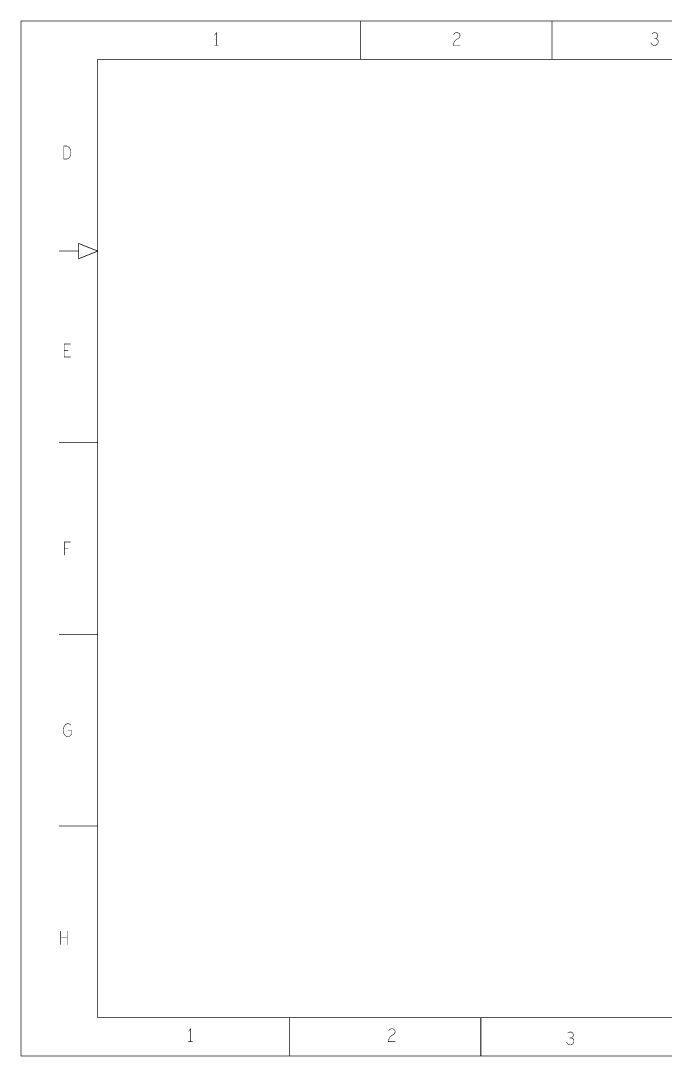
# Model space of a CAD drawing. Extents: x -2963 to -2452, y -1056 to -650.
# Drawn here: x -2962.7 to -2710.3, y -1055.5 to -650.2 of the extents above; entities that cross this region are included whole.
import ezdxf

# ---------------------------------------------------------------- set-up
doc = ezdxf.new("R2010")
doc.units = 0
doc.header["$MEASUREMENT"] = 0
doc.layers.add('DRILLDRAWING', color=1, linetype='CONTINUOUS')

msp = doc.modelspace()

# ---------------------------------------------------------------- linework, layer by layer
at = {"layer": 'DRILLDRAWING'}
for points, const_width in [([(-2962.51, -650.34), (-2452.52, -650.34)], 0.3), ([(-2962.51, -1055.36), (-2962.51, -650.37)], 0.3), ([(-2829.68, -665.34), (-2829.68, -650.34)], 0.3), ([(-2754.68, -665.34), (-2754.68, -650.34)], 0.3), ([(-2886.74, -655.82), (-2885.98, -654.81)], 0.203), ([(-2885.98, -659.89), (-2885.98, -654.81)], 0.203), ([(-2793.21, -655.66), (-2792.83, -655.15)], 0.203), ([(-2792.83, -655.15), (-2792.38, -654.89)], 0.203), ([(-2792.38, -654.89), (-2791.87, -654.81)], 0.203), ([(-2791.87, -654.81), (-2791.24, -654.98)], 0.203), ([(-2791.24, -654.98), (-2790.8, -655.4)], 0.203), ([(-2790.99, -656.84), (-2790.73, -656.42)], 0.203), ([(-2790.8, -655.4), (-2790.67, -655.91)], 0.203), ([(-2790.73, -656.42), (-2790.67, -655.91)], 0.203), ([(-2715.42, -655.23), (-2714.85, -654.89)], 0.203), ([(-2714.85, -654.89), (-2714.28, -654.81)], 0.203), ([(-2714.28, -654.81), (-2713.71, -655.06)], 0.203), ([(-2713.71, -655.06), (-2713.39, -655.49)], 0.203), ([(-2713.71, -656.93), (-2713.39, -656.5)], 0.203), ([(-2713.39, -655.49), (-2713.26, -655.99)], 0.203), ([(-2713.39, -656.5), (-2713.26, -655.99)], 0.203), ([(-2886.74, -659.89), (-2885.22, -659.89)], 0.203), ([(-2793.34, -659.89), (-2793.21, -659.13)], 0.203), ([(-2793.34, -659.89), (-2790.67, -659.89)], 0.203), ([(-2793.21, -659.13), (-2792.83, -658.28)], 0.203), ([(-2792.83, -658.28), (-2792.26, -657.69)], 0.203), ([(-2792.26, -657.69), (-2790.99, -656.84)], 0.203), ([(-2715.93, -658.87), (-2715.55, -659.47)], 0.203), ([(-2715.55, -659.47), (-2715.04, -659.8)], 0.203), ([(-2715.04, -659.8), (-2714.47, -659.89)], 0.203), ([(-2714.66, -657.18), (-2714.09, -657.18)], 0.203), ([(-2714.47, -659.89), (-2713.96, -659.8)], 0.203), ([(-2714.09, -657.18), (-2713.71, -656.93)], 0.203), ([(-2714.09, -657.18), (-2713.64, -657.35)], 0.203), ([(-2713.96, -659.8), (-2713.45, -659.38)], 0.203), ([(-2713.64, -657.35), (-2713.2, -657.77)], 0.203), ([(-2713.45, -659.38), (-2713.13, -658.87)], 0.203), ([(-2713.2, -657.77), (-2713.07, -658.36)], 0.203), ([(-2713.13, -658.87), (-2713.07, -658.36)], 0.203), ([(-2932.51, -665.34), (-2482.51, -665.34)], 0.3), ([(-2932.51, -1040.36), (-2932.51, -665.39)], 0.3), ([(-2945.8, -704.34), (-2945.8, -699.26)], 0.203), ([(-2945.8, -699.26), (-2944.53, -699.26)], 0.203), ([(-2944.53, -699.26), (-2944.02, -699.51)], 0.203), ([(-2944.02, -699.51), (-2943.64, -699.85)], 0.203), ([(-2943.64, -699.85), (-2943.32, -700.36)], 0.203), ([(-2943.32, -700.36), (-2943.07, -700.95)], 0.203), ([(-2943.07, -700.95), (-2943, -701.8)], 0.203), ([(-2945.8, -704.34), (-2944.53, -704.34)], 0.203), ([(-2944.53, -704.34), (-2944.02, -704.08)], 0.203), ([(-2944.02, -704.08), (-2943.64, -703.75)], 0.203), ([(-2943.64, -703.75), (-2943.32, -703.24)], 0.203), ([(-2943.32, -703.24), (-2943.07, -702.65)], 0.203), ([(-2943.07, -702.65), (-2943, -701.8)], 0.203), ([(-2940.01, -743.36), (-2940.01, -737.36)], 0.3), ([(-2940.01, -737.36), (-2932.51, -740.36)], 0.3), ([(-2947.51, -740.36), (-2940.01, -740.36)], 0.3), ([(-2940.01, -743.36), (-2932.51, -740.36)], 0.3), ([(-2945.67, -781.81), (-2945.67, -776.73)], 0.203), ([(-2945.67, -776.73), (-2943.13, -776.73)], 0.203), ([(-2945.67, -779.18), (-2944.15, -779.18)], 0.203), ([(-2945.67, -781.81), (-2943.13, -781.81)], 0.203), ([(-2947.51, -815.36), (-2932.51, -815.36)], 0.3), ([(-2945.61, -859.28), (-2945.61, -854.2)], 0.203), ([(-2945.61, -854.2), (-2943.2, -854.2)], 0.203), ([(-2945.61, -856.65), (-2944.08, -856.65)], 0.203), ([(-2947.51, -890.36), (-2932.51, -890.36)], 0.3), ([(-2946.05, -927.52), (-2945.93, -927.01)], 0.203), ([(-2946.05, -928.11), (-2946.05, -927.52)], 0.203), ([(-2946.05, -928.11), (-2945.93, -928.79)], 0.203), ([(-2945.93, -927.01), (-2945.67, -926.42)], 0.203), ([(-2945.67, -926.42), (-2945.29, -925.91)], 0.203), ([(-2945.29, -925.91), (-2944.91, -925.57)], 0.203), ([(-2944.91, -925.57), (-2944.4, -925.32)], 0.203), ([(-2944.4, -925.32), (-2943.96, -925.32)], 0.203), ([(-2944.02, -927.86), (-2942.75, -927.86)], 0.203), ([(-2943.96, -925.32), (-2943.45, -925.49)], 0.203), ([(-2943.45, -925.49), (-2943.07, -925.83)], 0.203), ([(-2942.75, -929.38), (-2942.75, -927.86)], 0.203), ([(-2945.93, -928.79), (-2945.67, -929.38)], 0.203), ([(-2945.67, -929.38), (-2945.29, -929.89)], 0.203), ([(-2945.29, -929.89), (-2944.85, -930.23)], 0.203), ([(-2944.85, -930.23), (-2944.21, -930.4)], 0.203), ([(-2944.21, -930.4), (-2943.58, -930.23)], 0.203), ([(-2943.58, -930.23), (-2943.13, -929.89)], 0.203), ([(-2943.13, -929.89), (-2942.75, -929.38)], 0.203), ([(-2947.51, -965.36), (-2932.51, -965.36)], 0.3), ([(-2947.01, -1011.68), (-2947.01, -1006.6)], 0.203), ([(-2947.01, -1009.14), (-2944.34, -1009.14)], 0.203), ([(-2944.34, -1011.68), (-2944.34, -1006.6)], 0.203), ([(-2932.51, -1040.36), (-2482.54, -1040.36)], 0.3), ([(-2857.51, -1055.36), (-2857.51, -1040.36)], 0.3), ([(-2782.51, -1055.36), (-2782.51, -1040.36)], 0.3), ([(-2896.9, -1045.71), (-2896.14, -1044.7)], 0.203), ([(-2896.14, -1049.78), (-2896.14, -1044.7)], 0.203), ([(-2818.61, -1045.55), (-2818.23, -1045.04)], 0.203), ([(-2818.23, -1045.04), (-2817.78, -1044.78)], 0.203), ([(-2817.78, -1044.78), (-2817.27, -1044.7)], 0.203), ([(-2817.27, -1044.7), (-2816.64, -1044.87)], 0.203), ([(-2816.64, -1044.87), (-2816.2, -1045.29)], 0.203), ([(-2816.2, -1045.29), (-2816.07, -1045.8)], 0.203), ([(-2816.13, -1046.31), (-2816.07, -1045.8)], 0.203), ([(-2896.9, -1049.78), (-2895.38, -1049.78)], 0.203), ([(-2818.74, -1049.78), (-2818.61, -1049.02)], 0.203), ([(-2818.74, -1049.78), (-2816.07, -1049.78)], 0.203), ([(-2818.61, -1049.02), (-2818.23, -1048.17)], 0.203), ([(-2818.23, -1048.17), (-2817.66, -1047.58)], 0.203), ([(-2817.66, -1047.58), (-2816.39, -1046.73)], 0.203), ([(-2816.39, -1046.73), (-2816.13, -1046.31)], 0.203), ([(-2748.44, -1046.39), (-2747.87, -1046.05)], 0.203), ([(-2747.87, -1046.05), (-2747.3, -1045.97)], 0.203), ([(-2747.68, -1048.34), (-2747.11, -1048.34)], 0.203), ([(-2747.3, -1045.97), (-2746.73, -1046.22)], 0.203), ([(-2747.11, -1048.34), (-2746.73, -1048.09)], 0.203), ([(-2747.11, -1048.34), (-2746.66, -1048.51)], 0.203), ([(-2746.73, -1046.22), (-2746.41, -1046.65)], 0.203), ([(-2746.73, -1048.09), (-2746.41, -1047.66)], 0.203), ([(-2746.66, -1048.51), (-2746.22, -1048.93)], 0.203), ([(-2746.41, -1046.65), (-2746.28, -1047.15)], 0.203), ([(-2746.41, -1047.66), (-2746.28, -1047.15)], 0.203), ([(-2746.22, -1048.93), (-2746.09, -1049.52)], 0.203), ([(-2746.15, -1050.03), (-2746.09, -1049.52)], 0.203), ([(-2748.95, -1050.03), (-2748.57, -1050.63)], 0.203), ([(-2748.57, -1050.63), (-2748.06, -1050.96)], 0.203), ([(-2748.06, -1050.96), (-2747.49, -1051.05)], 0.203), ([(-2747.49, -1051.05), (-2746.98, -1050.96)], 0.203), ([(-2746.98, -1050.96), (-2746.47, -1050.54)], 0.203), ([(-2746.47, -1050.54), (-2746.15, -1050.03)], 0.203), ([(-2962.51, -1055.36), (-2452.52, -1055.36)], 0.3)]:
    msp.add_lwpolyline(points, dxfattribs=dict(at, const_width=const_width))
for points, const_width in [([(-2962.58, -650.34, 1), (-2962.43, -650.34, 1)], 0.15), ([(-2962.58, -650.37, 1), (-2962.43, -650.37, 1)], 0.15), ([(-2829.76, -650.34, 1), (-2829.61, -650.34, 1)], 0.15), ([(-2754.76, -650.34, 1), (-2754.61, -650.34, 1)], 0.15), ([(-2886.79, -655.82, 1), (-2886.69, -655.82, 1)], 0.102), ([(-2886.03, -654.81, 1), (-2885.93, -654.81, 1)], 0.102), ([(-2886.03, -654.81, 1), (-2885.93, -654.81, 1)], 0.102), ([(-2793.26, -655.66, 1), (-2793.16, -655.66, 1)], 0.102), ([(-2792.88, -655.15, 1), (-2792.78, -655.15, 1)], 0.102), ([(-2792.88, -655.15, 1), (-2792.78, -655.15, 1)], 0.102), ([(-2792.43, -654.89, 1), (-2792.33, -654.89, 1)], 0.102), ([(-2792.43, -654.89, 1), (-2792.33, -654.89, 1)], 0.102), ([(-2791.93, -654.81, 1), (-2791.82, -654.81, 1)], 0.102), ([(-2791.93, -654.81, 1), (-2791.82, -654.81, 1)], 0.102), ([(-2791.29, -654.98, 1), (-2791.19, -654.98, 1)], 0.102), ([(-2791.29, -654.98, 1), (-2791.19, -654.98, 1)], 0.102), ([(-2790.85, -655.4, 1), (-2790.74, -655.4, 1)], 0.102), ([(-2790.85, -655.4, 1), (-2790.74, -655.4, 1)], 0.102), ([(-2790.78, -656.42, 1), (-2790.68, -656.42, 1)], 0.102), ([(-2790.78, -656.42, 1), (-2790.68, -656.42, 1)], 0.102), ([(-2790.72, -655.91, 1), (-2790.62, -655.91, 1)], 0.102), ([(-2790.72, -655.91, 1), (-2790.62, -655.91, 1)], 0.102), ([(-2715.47, -655.23, 1), (-2715.37, -655.23, 1)], 0.102), ([(-2714.9, -654.89, 1), (-2714.8, -654.89, 1)], 0.102), ([(-2714.9, -654.89, 1), (-2714.8, -654.89, 1)], 0.102), ([(-2714.33, -654.81, 1), (-2714.23, -654.81, 1)], 0.102), ([(-2714.33, -654.81, 1), (-2714.23, -654.81, 1)], 0.102), ([(-2713.76, -655.06, 1), (-2713.66, -655.06, 1)], 0.102), ([(-2713.76, -655.06, 1), (-2713.66, -655.06, 1)], 0.102), ([(-2713.44, -655.49, 1), (-2713.34, -655.49, 1)], 0.102), ([(-2713.44, -655.49, 1), (-2713.34, -655.49, 1)], 0.102), ([(-2713.44, -656.5, 1), (-2713.34, -656.5, 1)], 0.102), ([(-2713.44, -656.5, 1), (-2713.34, -656.5, 1)], 0.102), ([(-2713.31, -655.99, 1), (-2713.21, -655.99, 1)], 0.102), ([(-2713.31, -655.99, 1), (-2713.21, -655.99, 1)], 0.102), ([(-2886.79, -659.89, 1), (-2886.69, -659.89, 1)], 0.102), ([(-2886.03, -659.89, 1), (-2885.93, -659.89, 1)], 0.102), ([(-2885.27, -659.89, 1), (-2885.17, -659.89, 1)], 0.102), ([(-2793.39, -659.89, 1), (-2793.28, -659.89, 1)], 0.102), ([(-2793.39, -659.89, 1), (-2793.28, -659.89, 1)], 0.102), ([(-2793.26, -659.13, 1), (-2793.16, -659.13, 1)], 0.102), ([(-2793.26, -659.13, 1), (-2793.16, -659.13, 1)], 0.102), ([(-2792.88, -658.28, 1), (-2792.78, -658.28, 1)], 0.102), ([(-2792.88, -658.28, 1), (-2792.78, -658.28, 1)], 0.102), ([(-2792.31, -657.69, 1), (-2792.21, -657.69, 1)], 0.102), ([(-2792.31, -657.69, 1), (-2792.21, -657.69, 1)], 0.102), ([(-2791.04, -656.84, 1), (-2790.94, -656.84, 1)], 0.102), ([(-2791.04, -656.84, 1), (-2790.94, -656.84, 1)], 0.102), ([(-2790.72, -659.89, 1), (-2790.62, -659.89, 1)], 0.102), ([(-2715.98, -658.87, 1), (-2715.88, -658.87, 1)], 0.102), ([(-2715.6, -659.47, 1), (-2715.5, -659.47, 1)], 0.102), ([(-2715.6, -659.47, 1), (-2715.5, -659.47, 1)], 0.102), ([(-2715.09, -659.8, 1), (-2714.99, -659.8, 1)], 0.102), ([(-2715.09, -659.8, 1), (-2714.99, -659.8, 1)], 0.102), ([(-2714.71, -657.18, 1), (-2714.61, -657.18, 1)], 0.102), ([(-2714.52, -659.89, 1), (-2714.42, -659.89, 1)], 0.102), ([(-2714.52, -659.89, 1), (-2714.42, -659.89, 1)], 0.102), ([(-2714.14, -657.18, 1), (-2714.04, -657.18, 1)], 0.102), ([(-2714.14, -657.18, 1), (-2714.04, -657.18, 1)], 0.102), ([(-2714.14, -657.18, 1), (-2714.04, -657.18, 1)], 0.102), ([(-2714.01, -659.8, 1), (-2713.91, -659.8, 1)], 0.102), ([(-2714.01, -659.8, 1), (-2713.91, -659.8, 1)], 0.102), ([(-2713.76, -656.93, 1), (-2713.66, -656.93, 1)], 0.102), ([(-2713.76, -656.93, 1), (-2713.66, -656.93, 1)], 0.102), ([(-2713.69, -657.35, 1), (-2713.59, -657.35, 1)], 0.102), ([(-2713.69, -657.35, 1), (-2713.59, -657.35, 1)], 0.102), ([(-2713.5, -659.38, 1), (-2713.4, -659.38, 1)], 0.102), ([(-2713.5, -659.38, 1), (-2713.4, -659.38, 1)], 0.102), ([(-2713.25, -657.77, 1), (-2713.15, -657.77, 1)], 0.102), ([(-2713.25, -657.77, 1), (-2713.15, -657.77, 1)], 0.102), ([(-2713.19, -658.87, 1), (-2713.08, -658.87, 1)], 0.102), ([(-2713.19, -658.87, 1), (-2713.08, -658.87, 1)], 0.102), ([(-2713.12, -658.36, 1), (-2713.02, -658.36, 1)], 0.102), ([(-2713.12, -658.36, 1), (-2713.02, -658.36, 1)], 0.102), ([(-2932.58, -665.34, 1), (-2932.43, -665.34, 1)], 0.15), ([(-2932.58, -665.39, 1), (-2932.43, -665.39, 1)], 0.15), ([(-2829.76, -665.34, 1), (-2829.61, -665.34, 1)], 0.15), ([(-2754.76, -665.34, 1), (-2754.61, -665.34, 1)], 0.15), ([(-2945.85, -699.26, 1), (-2945.75, -699.26, 1)], 0.102), ([(-2945.85, -699.26, 1), (-2945.75, -699.26, 1)], 0.102), ([(-2944.58, -699.26, 1), (-2944.48, -699.26, 1)], 0.102), ([(-2944.58, -699.26, 1), (-2944.48, -699.26, 1)], 0.102), ([(-2944.07, -699.51, 1), (-2943.97, -699.51, 1)], 0.102), ([(-2944.07, -699.51, 1), (-2943.97, -699.51, 1)], 0.102), ([(-2943.69, -699.85, 1), (-2943.59, -699.85, 1)], 0.102), ([(-2943.69, -699.85, 1), (-2943.59, -699.85, 1)], 0.102), ([(-2943.37, -700.36, 1), (-2943.27, -700.36, 1)], 0.102), ([(-2943.37, -700.36, 1), (-2943.27, -700.36, 1)], 0.102), ([(-2943.12, -700.95, 1), (-2943.02, -700.95, 1)], 0.102), ([(-2943.12, -700.95, 1), (-2943.02, -700.95, 1)], 0.102), ([(-2945.85, -704.34, 1), (-2945.75, -704.34, 1)], 0.102), ([(-2945.85, -704.34, 1), (-2945.75, -704.34, 1)], 0.102), ([(-2944.58, -704.34, 1), (-2944.48, -704.34, 1)], 0.102), ([(-2944.58, -704.34, 1), (-2944.48, -704.34, 1)], 0.102), ([(-2944.07, -704.08, 1), (-2943.97, -704.08, 1)], 0.102), ([(-2944.07, -704.08, 1), (-2943.97, -704.08, 1)], 0.102), ([(-2943.69, -703.75, 1), (-2943.59, -703.75, 1)], 0.102), ([(-2943.69, -703.75, 1), (-2943.59, -703.75, 1)], 0.102), ([(-2943.37, -703.24, 1), (-2943.27, -703.24, 1)], 0.102), ([(-2943.37, -703.24, 1), (-2943.27, -703.24, 1)], 0.102), ([(-2943.12, -702.65, 1), (-2943.02, -702.65, 1)], 0.102), ([(-2943.12, -702.65, 1), (-2943.02, -702.65, 1)], 0.102), ([(-2943.06, -701.8, 1), (-2942.95, -701.8, 1)], 0.102), ([(-2943.06, -701.8, 1), (-2942.95, -701.8, 1)], 0.102), ([(-2940.08, -737.36, 1), (-2939.93, -737.36, 1)], 0.15), ([(-2940.08, -737.36, 1), (-2939.93, -737.36, 1)], 0.15), ([(-2947.58, -740.36, 1), (-2947.43, -740.36, 1)], 0.15), ([(-2940.08, -740.36, 1), (-2939.93, -740.36, 1)], 0.15), ([(-2932.58, -740.36, 1), (-2932.43, -740.36, 1)], 0.15), ([(-2932.58, -740.36, 1), (-2932.43, -740.36, 1)], 0.15), ([(-2940.08, -743.36, 1), (-2939.93, -743.36, 1)], 0.15), ([(-2940.08, -743.36, 1), (-2939.93, -743.36, 1)], 0.15), ([(-2945.72, -776.73, 1), (-2945.62, -776.73, 1)], 0.102), ([(-2945.72, -776.73, 1), (-2945.62, -776.73, 1)], 0.102), ([(-2943.18, -776.73, 1), (-2943.08, -776.73, 1)], 0.102), ([(-2945.72, -779.18, 1), (-2945.62, -779.18, 1)], 0.102), ([(-2945.72, -781.81, 1), (-2945.62, -781.81, 1)], 0.102), ([(-2945.72, -781.81, 1), (-2945.62, -781.81, 1)], 0.102), ([(-2944.2, -779.18, 1), (-2944.1, -779.18, 1)], 0.102), ([(-2943.18, -781.81, 1), (-2943.08, -781.81, 1)], 0.102), ([(-2947.58, -815.36, 1), (-2947.43, -815.36, 1)], 0.15), ([(-2932.58, -815.36, 1), (-2932.43, -815.36, 1)], 0.15), ([(-2945.66, -854.2, 1), (-2945.56, -854.2, 1)], 0.102), ([(-2945.66, -854.2, 1), (-2945.56, -854.2, 1)], 0.102), ([(-2943.25, -854.2, 1), (-2943.14, -854.2, 1)], 0.102), ([(-2945.66, -856.65, 1), (-2945.56, -856.65, 1)], 0.102), ([(-2945.66, -859.28, 1), (-2945.56, -859.28, 1)], 0.102), ([(-2944.14, -856.65, 1), (-2944.03, -856.65, 1)], 0.102), ([(-2947.58, -890.36, 1), (-2947.43, -890.36, 1)], 0.15), ([(-2932.58, -890.36, 1), (-2932.43, -890.36, 1)], 0.15), ([(-2946.1, -927.52, 1), (-2946, -927.52, 1)], 0.102), ([(-2946.1, -927.52, 1), (-2946, -927.52, 1)], 0.102), ([(-2946.1, -928.11, 1), (-2946, -928.11, 1)], 0.102), ([(-2946.1, -928.11, 1), (-2946, -928.11, 1)], 0.102), ([(-2945.98, -927.01, 1), (-2945.88, -927.01, 1)], 0.102), ([(-2945.98, -927.01, 1), (-2945.88, -927.01, 1)], 0.102), ([(-2945.72, -926.42, 1), (-2945.62, -926.42, 1)], 0.102), ([(-2945.72, -926.42, 1), (-2945.62, -926.42, 1)], 0.102), ([(-2945.34, -925.91, 1), (-2945.24, -925.91, 1)], 0.102), ([(-2945.34, -925.91, 1), (-2945.24, -925.91, 1)], 0.102), ([(-2944.96, -925.57, 1), (-2944.86, -925.57, 1)], 0.102), ([(-2944.96, -925.57, 1), (-2944.86, -925.57, 1)], 0.102), ([(-2944.45, -925.32, 1), (-2944.35, -925.32, 1)], 0.102), ([(-2944.45, -925.32, 1), (-2944.35, -925.32, 1)], 0.102), ([(-2944.07, -927.86, 1), (-2943.97, -927.86, 1)], 0.102), ([(-2944.01, -925.32, 1), (-2943.91, -925.32, 1)], 0.102), ([(-2944.01, -925.32, 1), (-2943.91, -925.32, 1)], 0.102), ([(-2943.5, -925.49, 1), (-2943.4, -925.49, 1)], 0.102), ([(-2943.5, -925.49, 1), (-2943.4, -925.49, 1)], 0.102), ([(-2943.12, -925.83, 1), (-2943.02, -925.83, 1)], 0.102), ([(-2942.8, -927.86, 1), (-2942.7, -927.86, 1)], 0.102), ([(-2942.8, -927.86, 1), (-2942.7, -927.86, 1)], 0.102), ([(-2945.98, -928.79, 1), (-2945.88, -928.79, 1)], 0.102), ([(-2945.98, -928.79, 1), (-2945.88, -928.79, 1)], 0.102), ([(-2945.72, -929.38, 1), (-2945.62, -929.38, 1)], 0.102), ([(-2945.72, -929.38, 1), (-2945.62, -929.38, 1)], 0.102), ([(-2945.34, -929.89, 1), (-2945.24, -929.89, 1)], 0.102), ([(-2945.34, -929.89, 1), (-2945.24, -929.89, 1)], 0.102), ([(-2944.9, -930.23, 1), (-2944.8, -930.23, 1)], 0.102), ([(-2944.9, -930.23, 1), (-2944.8, -930.23, 1)], 0.102), ([(-2944.26, -930.4, 1), (-2944.16, -930.4, 1)], 0.102), ([(-2944.26, -930.4, 1), (-2944.16, -930.4, 1)], 0.102), ([(-2943.63, -930.23, 1), (-2943.53, -930.23, 1)], 0.102), ([(-2943.63, -930.23, 1), (-2943.53, -930.23, 1)], 0.102), ([(-2943.18, -929.89, 1), (-2943.08, -929.89, 1)], 0.102), ([(-2943.18, -929.89, 1), (-2943.08, -929.89, 1)], 0.102), ([(-2942.8, -929.38, 1), (-2942.7, -929.38, 1)], 0.102), ([(-2942.8, -929.38, 1), (-2942.7, -929.38, 1)], 0.102), ([(-2947.58, -965.36, 1), (-2947.43, -965.36, 1)], 0.15), ([(-2932.58, -965.36, 1), (-2932.43, -965.36, 1)], 0.15), ([(-2947.06, -1006.6, 1), (-2946.95, -1006.6, 1)], 0.102), ([(-2947.06, -1009.14, 1), (-2946.95, -1009.14, 1)], 0.102), ([(-2944.39, -1006.6, 1), (-2944.29, -1006.6, 1)], 0.102), ([(-2944.39, -1009.14, 1), (-2944.29, -1009.14, 1)], 0.102), ([(-2947.06, -1011.68, 1), (-2946.95, -1011.68, 1)], 0.102), ([(-2944.39, -1011.68, 1), (-2944.29, -1011.68, 1)], 0.102), ([(-2932.58, -1040.36, 1), (-2932.43, -1040.36, 1)], 0.15), ([(-2932.58, -1040.36, 1), (-2932.43, -1040.36, 1)], 0.15), ([(-2857.58, -1040.36, 1), (-2857.43, -1040.36, 1)], 0.15), ([(-2782.58, -1040.36, 1), (-2782.43, -1040.36, 1)], 0.15), ([(-2896.95, -1045.71, 1), (-2896.85, -1045.71, 1)], 0.102), ([(-2896.19, -1044.7, 1), (-2896.09, -1044.7, 1)], 0.102), ([(-2896.19, -1044.7, 1), (-2896.09, -1044.7, 1)], 0.102), ([(-2818.66, -1045.55, 1), (-2818.56, -1045.55, 1)], 0.102), ([(-2818.28, -1045.04, 1), (-2818.18, -1045.04, 1)], 0.102), ([(-2818.28, -1045.04, 1), (-2818.18, -1045.04, 1)], 0.102), ([(-2817.83, -1044.78, 1), (-2817.73, -1044.78, 1)], 0.102), ([(-2817.83, -1044.78, 1), (-2817.73, -1044.78, 1)], 0.102), ([(-2817.33, -1044.7, 1), (-2817.22, -1044.7, 1)], 0.102), ([(-2817.33, -1044.7, 1), (-2817.22, -1044.7, 1)], 0.102), ([(-2816.69, -1044.87, 1), (-2816.59, -1044.87, 1)], 0.102), ([(-2816.69, -1044.87, 1), (-2816.59, -1044.87, 1)], 0.102), ([(-2816.25, -1045.29, 1), (-2816.14, -1045.29, 1)], 0.102), ([(-2816.25, -1045.29, 1), (-2816.14, -1045.29, 1)], 0.102), ([(-2816.12, -1045.8, 1), (-2816.02, -1045.8, 1)], 0.102), ([(-2816.12, -1045.8, 1), (-2816.02, -1045.8, 1)], 0.102), ([(-2896.95, -1049.78, 1), (-2896.85, -1049.78, 1)], 0.102), ([(-2896.19, -1049.78, 1), (-2896.09, -1049.78, 1)], 0.102), ([(-2895.43, -1049.78, 1), (-2895.33, -1049.78, 1)], 0.102), ([(-2818.79, -1049.78, 1), (-2818.68, -1049.78, 1)], 0.102), ([(-2818.79, -1049.78, 1), (-2818.68, -1049.78, 1)], 0.102), ([(-2818.66, -1049.02, 1), (-2818.56, -1049.02, 1)], 0.102), ([(-2818.66, -1049.02, 1), (-2818.56, -1049.02, 1)], 0.102), ([(-2818.28, -1048.17, 1), (-2818.18, -1048.17, 1)], 0.102), ([(-2818.28, -1048.17, 1), (-2818.18, -1048.17, 1)], 0.102), ([(-2817.71, -1047.58, 1), (-2817.61, -1047.58, 1)], 0.102), ([(-2817.71, -1047.58, 1), (-2817.61, -1047.58, 1)], 0.102), ([(-2816.44, -1046.73, 1), (-2816.34, -1046.73, 1)], 0.102), ([(-2816.44, -1046.73, 1), (-2816.34, -1046.73, 1)], 0.102), ([(-2816.18, -1046.31, 1), (-2816.08, -1046.31, 1)], 0.102), ([(-2816.18, -1046.31, 1), (-2816.08, -1046.31, 1)], 0.102), ([(-2816.12, -1049.78, 1), (-2816.02, -1049.78, 1)], 0.102), ([(-2748.49, -1046.39, 1), (-2748.39, -1046.39, 1)], 0.102), ([(-2747.92, -1046.05, 1), (-2747.82, -1046.05, 1)], 0.102), ([(-2747.92, -1046.05, 1), (-2747.82, -1046.05, 1)], 0.102), ([(-2747.73, -1048.34, 1), (-2747.63, -1048.34, 1)], 0.102), ([(-2747.35, -1045.97, 1), (-2747.25, -1045.97, 1)], 0.102), ([(-2747.35, -1045.97, 1), (-2747.25, -1045.97, 1)], 0.102), ([(-2747.16, -1048.34, 1), (-2747.06, -1048.34, 1)], 0.102), ([(-2747.16, -1048.34, 1), (-2747.06, -1048.34, 1)], 0.102), ([(-2747.16, -1048.34, 1), (-2747.06, -1048.34, 1)], 0.102), ([(-2746.78, -1046.22, 1), (-2746.68, -1046.22, 1)], 0.102), ([(-2746.78, -1046.22, 1), (-2746.68, -1046.22, 1)], 0.102), ([(-2746.78, -1048.09, 1), (-2746.68, -1048.09, 1)], 0.102), ([(-2746.78, -1048.09, 1), (-2746.68, -1048.09, 1)], 0.102), ([(-2746.71, -1048.51, 1), (-2746.61, -1048.51, 1)], 0.102), ([(-2746.71, -1048.51, 1), (-2746.61, -1048.51, 1)], 0.102), ([(-2746.46, -1046.65, 1), (-2746.36, -1046.65, 1)], 0.102), ([(-2746.46, -1046.65, 1), (-2746.36, -1046.65, 1)], 0.102), ([(-2746.46, -1047.66, 1), (-2746.36, -1047.66, 1)], 0.102), ([(-2746.46, -1047.66, 1), (-2746.36, -1047.66, 1)], 0.102), ([(-2746.33, -1047.15, 1), (-2746.23, -1047.15, 1)], 0.102), ([(-2746.33, -1047.15, 1), (-2746.23, -1047.15, 1)], 0.102), ([(-2746.27, -1048.93, 1), (-2746.17, -1048.93, 1)], 0.102), ([(-2746.27, -1048.93, 1), (-2746.17, -1048.93, 1)], 0.102), ([(-2746.14, -1049.52, 1), (-2746.04, -1049.52, 1)], 0.102), ([(-2746.14, -1049.52, 1), (-2746.04, -1049.52, 1)], 0.102), ([(-2749, -1050.03, 1), (-2748.9, -1050.03, 1)], 0.102), ([(-2748.62, -1050.63, 1), (-2748.52, -1050.63, 1)], 0.102), ([(-2748.62, -1050.63, 1), (-2748.52, -1050.63, 1)], 0.102), ([(-2748.11, -1050.96, 1), (-2748.01, -1050.96, 1)], 0.102), ([(-2748.11, -1050.96, 1), (-2748.01, -1050.96, 1)], 0.102), ([(-2747.54, -1051.05, 1), (-2747.44, -1051.05, 1)], 0.102), ([(-2747.54, -1051.05, 1), (-2747.44, -1051.05, 1)], 0.102), ([(-2747.03, -1050.96, 1), (-2746.93, -1050.96, 1)], 0.102), ([(-2747.03, -1050.96, 1), (-2746.93, -1050.96, 1)], 0.102), ([(-2746.52, -1050.54, 1), (-2746.42, -1050.54, 1)], 0.102), ([(-2746.52, -1050.54, 1), (-2746.42, -1050.54, 1)], 0.102), ([(-2746.21, -1050.03, 1), (-2746.1, -1050.03, 1)], 0.102), ([(-2746.21, -1050.03, 1), (-2746.1, -1050.03, 1)], 0.102), ([(-2962.58, -1055.36, 1), (-2962.43, -1055.36, 1)], 0.15), ([(-2962.58, -1055.36, 1), (-2962.43, -1055.36, 1)], 0.15), ([(-2857.58, -1055.36, 1), (-2857.43, -1055.36, 1)], 0.15), ([(-2782.58, -1055.36, 1), (-2782.43, -1055.36, 1)], 0.15)]:
    msp.add_lwpolyline(points, format="xyb", close=True, dxfattribs=dict(at, const_width=const_width))

doc.saveas('drawing.dxf')
